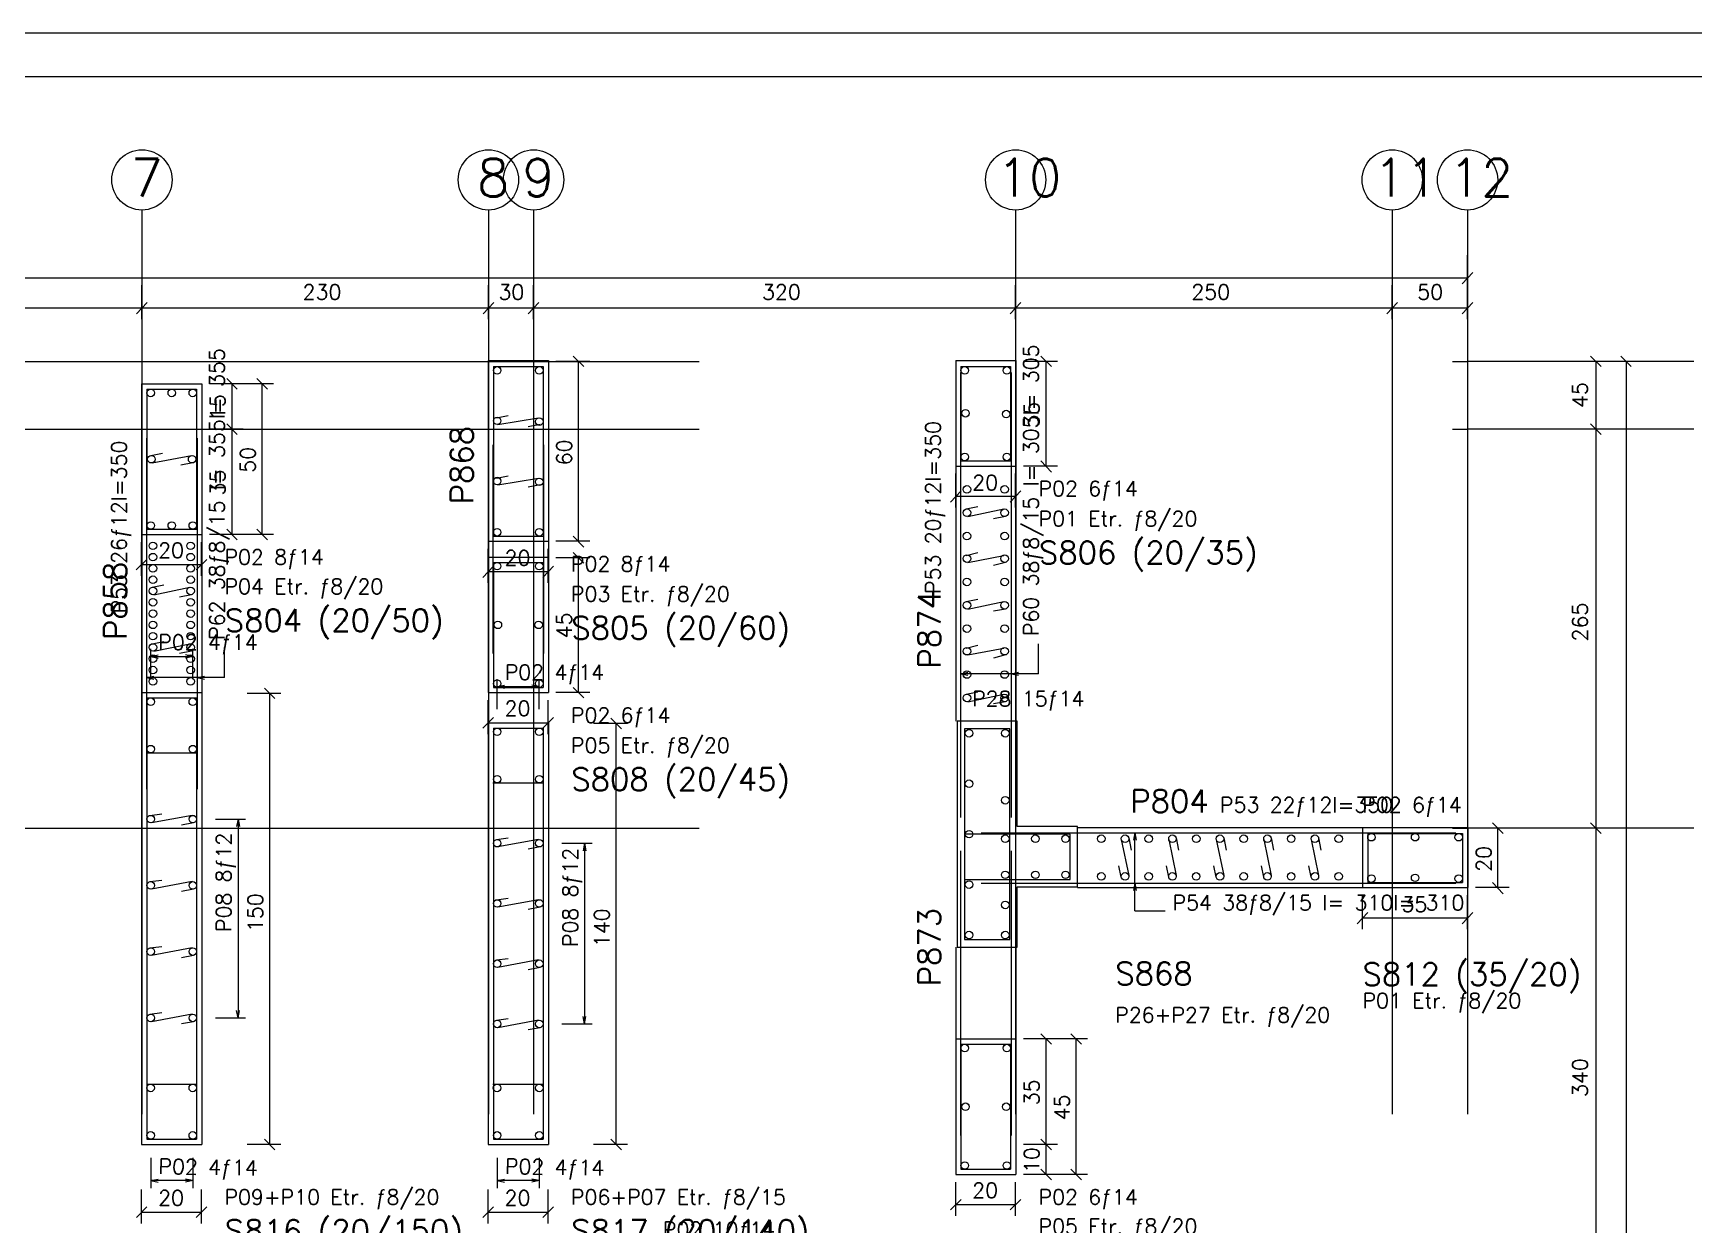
# Model space of a CAD drawing. Header units: inches. Extents: x -0.73 to 0.27, y 1.31 to 2.52.
# Drawn here: x -0.4335 to -0.213, y 2.3426 to 2.5009 of the extents above; entities that cross this region are included whole.
import ezdxf

# ---------------------------------------------------------------- set-up
doc = ezdxf.new("R2010")
doc.units = ezdxf.units.IN
doc.header["$MEASUREMENT"] = 0
doc.linetypes.add('CENTER', pattern=[0.0065, 0.002, -0.001, 0.0005, -0.001, 0.002])
for name, color, linetype, lineweight in [('DONATI', 84, 'Continuous', 0), ('OLCU', 1, 'Continuous', 0), ('PENC2', 1, 'Continuous', 0), ('PENC3', 5, 'Continuous', 0), ('PENC4', 84, 'Continuous', 0), ('PEND2', 1, 'CENTER', 0)]:
    doc.layers.add(name, color=color, linetype=linetype, lineweight=lineweight)
doc.styles.add('RomanSTA', font='RomanSTA')

msp = doc.modelspace()

# ---------------------------------------------------------------- linework, layer by layer
at = {"layer": 'DONATI', "linetype": 'Continuous'}
for p, q in [((-0.37241, 2.45661), (-0.37241, 2.43411)), ((-0.37241, 2.45661), (-0.36582, 2.45661)), ((-0.36582, 2.45661), (-0.36582, 2.43411)), ((-0.31033, 2.45661), (-0.31033, 2.44411)), ((-0.31033, 2.45661), (-0.30374, 2.45661)), ((-0.30374, 2.45661), (-0.30374, 2.44411)), ((-0.31039, 2.45581), (-0.31039, 2.39671)), ((-0.30367, 2.45581), (-0.30367, 2.39671)), ((-0.41841, 2.45361), (-0.41841, 2.43501)), ((-0.41841, 2.45361), (-0.41182, 2.45361)), ((-0.41182, 2.45361), (-0.41182, 2.43501)), ((-0.41847, 2.44711), (-0.41847, 2.40051)), ((-0.41175, 2.44711), (-0.41175, 2.40051)), ((-0.37247, 2.44621), (-0.37247, 2.41851)), ((-0.36575, 2.44621), (-0.36575, 2.41851)), ((-0.31033, 2.44411), (-0.30374, 2.44411)), ((-0.41841, 2.43501), (-0.41182, 2.43501)), ((-0.37241, 2.43411), (-0.36582, 2.43411)), ((-0.37241, 2.43061), (-0.37241, 2.41401)), ((-0.37241, 2.43061), (-0.36582, 2.43061)), ((-0.36582, 2.43061), (-0.36582, 2.41401)), ((-0.41841, 2.41261), (-0.41841, 2.35401)), ((-0.41841, 2.41261), (-0.41182, 2.41261)), ((-0.41182, 2.41261), (-0.41182, 2.35401)), ((-0.37241, 2.41401), (-0.36582, 2.41401)), ((-0.37241, 2.40861), (-0.37241, 2.35401)), ((-0.37241, 2.40861), (-0.36582, 2.40861)), ((-0.36582, 2.40861), (-0.36582, 2.35401)), ((-0.30385, 2.40851), (-0.30985, 2.40851)), ((-0.30985, 2.40851), (-0.30985, 2.38051)), ((-0.30385, 2.38051), (-0.30385, 2.40851)), ((-0.41847, 2.40531), (-0.41175, 2.40531)), ((-0.37247, 2.40131), (-0.36575, 2.40131)), ((-0.29585, 2.39451), (-0.30985, 2.39451)), ((-0.30765, 2.39471), (-0.24463, 2.39471)), ((-0.29585, 2.38851), (-0.29585, 2.39451)), ((-0.25633, 2.39461), (-0.25633, 2.38811)), ((-0.25633, 2.39461), (-0.24374, 2.39461)), ((-0.24374, 2.39461), (-0.24374, 2.38811)), ((-0.31039, 2.39231), (-0.31039, 2.35451)), ((-0.30367, 2.39231), (-0.30367, 2.35451)), ((-0.30985, 2.38851), (-0.29585, 2.38851)), ((-0.30765, 2.38801), (-0.24463, 2.38801)), ((-0.25633, 2.38811), (-0.24374, 2.38811)), ((-0.30985, 2.38051), (-0.30385, 2.38051)), ((-0.31033, 2.36661), (-0.31033, 2.35001)), ((-0.31033, 2.36661), (-0.30374, 2.36661)), ((-0.30374, 2.36661), (-0.30374, 2.35001)), ((-0.41847, 2.36131), (-0.41175, 2.36131)), ((-0.37247, 2.36131), (-0.36575, 2.36131)), ((-0.41841, 2.35401), (-0.41182, 2.35401)), ((-0.37241, 2.35401), (-0.36582, 2.35401)), ((-0.31033, 2.35001), (-0.30374, 2.35001))]:
    msp.add_line(p, q, dxfattribs=at)
at = {"layer": 'DONATI'}
for centre in [(-0.37191, 2.45611), (-0.36632, 2.45611), (-0.30983, 2.45611), (-0.30424, 2.45611), (-0.41791, 2.45311), (-0.41511, 2.45311), (-0.41232, 2.45311), (-0.37191, 2.44941), (-0.36631, 2.44931), (-0.30973, 2.45041), (-0.30433, 2.45031), (-0.30983, 2.44461), (-0.30424, 2.44461), (-0.41781, 2.44431), (-0.41241, 2.44431), (-0.37191, 2.44141), (-0.36631, 2.44131), (-0.30953, 2.44031), (-0.30453, 2.44031), (-0.30953, 2.43721), (-0.30453, 2.43721), (-0.41791, 2.43551), (-0.41511, 2.43551), (-0.41232, 2.43551), (-0.37191, 2.43461), (-0.36632, 2.43461), (-0.30953, 2.43411), (-0.30453, 2.43411), (-0.41761, 2.43281), (-0.41761, 2.43131), (-0.41261, 2.43281), (-0.41261, 2.43131), (-0.41761, 2.42981), (-0.41261, 2.42981), (-0.37191, 2.43011), (-0.36632, 2.43011), (-0.30953, 2.43111), (-0.30453, 2.43111), (-0.41761, 2.42831), (-0.41261, 2.42831), (-0.30953, 2.42801), (-0.30453, 2.42801), (-0.41761, 2.42681), (-0.41761, 2.42531), (-0.41261, 2.42681), (-0.41261, 2.42531), (-0.30953, 2.42491), (-0.30453, 2.42491), (-0.41761, 2.42381), (-0.41261, 2.42381), (-0.41761, 2.42231), (-0.41761, 2.42081), (-0.41261, 2.42231), (-0.41261, 2.42081), (-0.37181, 2.42231), (-0.36641, 2.42231), (-0.30953, 2.42181), (-0.30453, 2.42181), (-0.41761, 2.41931), (-0.41261, 2.41931), (-0.30953, 2.41881), (-0.30453, 2.41881), (-0.41761, 2.41781), (-0.41761, 2.41631), (-0.41261, 2.41781), (-0.41261, 2.41631), (-0.41761, 2.41481), (-0.41261, 2.41481), (-0.37191, 2.41451), (-0.36632, 2.41451), (-0.30953, 2.41571), (-0.30453, 2.41571), (-0.41791, 2.41211), (-0.41232, 2.41211), (-0.30953, 2.41261), (-0.30453, 2.41261), (-0.37191, 2.40811), (-0.36632, 2.40811), (-0.30925, 2.40791), (-0.30445, 2.40791), (-0.41791, 2.40581), (-0.41231, 2.40581), (-0.37191, 2.40181), (-0.36631, 2.40181), (-0.30925, 2.40121), (-0.30445, 2.39901), (-0.41791, 2.39651), (-0.41231, 2.39651), (-0.30925, 2.39451), (-0.30445, 2.39391), (-0.30045, 2.39391), (-0.29645, 2.39391), (-0.2917, 2.39391), (-0.28855, 2.39391), (-0.2854, 2.39391), (-0.28225, 2.39391), (-0.27909, 2.39391), (-0.27594, 2.39391), (-0.27279, 2.39391), (-0.26964, 2.39391), (-0.26649, 2.39391), (-0.26334, 2.39391), (-0.26018, 2.39391), (-0.25583, 2.39411), (-0.25003, 2.39411), (-0.24424, 2.39411), (-0.37191, 2.39331), (-0.36631, 2.39331), (-0.41791, 2.38771), (-0.41231, 2.38771), (-0.30925, 2.38781), (-0.30445, 2.38911), (-0.30045, 2.38911), (-0.29645, 2.38911), (-0.2917, 2.38891), (-0.28855, 2.38891), (-0.2854, 2.38891), (-0.28225, 2.38891), (-0.2791, 2.38891), (-0.27594, 2.38891), (-0.27279, 2.38891), (-0.26964, 2.38891), (-0.26649, 2.38891), (-0.26334, 2.38891), (-0.26019, 2.38891), (-0.25583, 2.38861), (-0.25003, 2.38871), (-0.24424, 2.38861), (-0.37191, 2.38531), (-0.36631, 2.38531), (-0.30445, 2.38511), (-0.30925, 2.38111), (-0.30445, 2.38111), (-0.41791, 2.37891), (-0.41231, 2.37891), (-0.37191, 2.37731), (-0.36631, 2.37731), (-0.41791, 2.37011), (-0.41231, 2.37011), (-0.37191, 2.36931), (-0.36631, 2.36931), (-0.30983, 2.36611), (-0.30424, 2.36611), (-0.41792, 2.36081), (-0.41232, 2.36081), (-0.37192, 2.36081), (-0.36632, 2.36081), (-0.30973, 2.35831), (-0.30433, 2.35831), (-0.41791, 2.35451), (-0.41232, 2.35451), (-0.37191, 2.35451), (-0.36632, 2.35451), (-0.30983, 2.35051), (-0.30424, 2.35051)]:
    msp.add_circle(centre, 0.0005, dxfattribs=at)
at = {"layer": 'OLCU', "linetype": 'Continuous'}
for p, q in [((-0.24307, 2.46691), (-0.24307, 2.47141)), ((-0.63707, 2.46841), (-0.24307, 2.46841)), ((-0.41907, 2.46291), (-0.41907, 2.46741)), ((-0.37307, 2.46291), (-0.37307, 2.46741)), ((-0.36707, 2.46291), (-0.36707, 2.46741)), ((-0.30307, 2.46291), (-0.30307, 2.46741)), ((-0.25307, 2.46291), (-0.25307, 2.46741)), ((-0.24378, 2.46761), (-0.24237, 2.46911)), ((-0.24307, 2.46291), (-0.24307, 2.46741)), ((-0.41978, 2.46361), (-0.41837, 2.46511)), ((-0.37378, 2.46361), (-0.37237, 2.46511)), ((-0.36778, 2.46361), (-0.36637, 2.46511)), ((-0.30378, 2.46361), (-0.30237, 2.46511)), ((-0.25378, 2.46361), (-0.25237, 2.46511)), ((-0.24378, 2.46361), (-0.24237, 2.46511)), ((-0.47107, 2.46441), (-0.41907, 2.46441)), ((-0.41907, 2.46441), (-0.37307, 2.46441)), ((-0.37307, 2.46441), (-0.36707, 2.46441)), ((-0.36707, 2.46441), (-0.30307, 2.46441)), ((-0.30307, 2.46441), (-0.25307, 2.46441)), ((-0.25307, 2.46441), (-0.24307, 2.46441)), ((-0.35961, 2.45731), (-0.36411, 2.45731)), ((-0.36041, 2.45661), (-0.36182, 2.45801)), ((-0.36111, 2.43341), (-0.36111, 2.45731)), ((-0.29753, 2.45731), (-0.30203, 2.45731)), ((-0.29833, 2.45661), (-0.29974, 2.45801)), ((-0.29903, 2.44341), (-0.29903, 2.45731)), ((-0.22453, 2.45731), (-0.22903, 2.45731)), ((-0.22533, 2.45661), (-0.22674, 2.45801)), ((-0.22603, 2.45731), (-0.22603, 2.44831)), ((-0.22053, 2.45731), (-0.22503, 2.45731)), ((-0.22133, 2.45661), (-0.22274, 2.45801)), ((-0.22203, 2.45731), (-0.22203, 2.07931)), ((-0.40561, 2.45431), (-0.41011, 2.45431)), ((-0.40641, 2.45361), (-0.40782, 2.45501)), ((-0.40711, 2.44831), (-0.40711, 2.45431)), ((-0.40161, 2.45431), (-0.40611, 2.45431)), ((-0.40241, 2.45361), (-0.40382, 2.45501)), ((-0.40311, 2.43431), (-0.40311, 2.45431)), ((-0.40561, 2.44831), (-0.41011, 2.44831)), ((-0.40641, 2.44761), (-0.40782, 2.44901)), ((-0.40711, 2.43431), (-0.40711, 2.44831)), ((-0.22453, 2.44831), (-0.22903, 2.44831)), ((-0.22533, 2.44761), (-0.22674, 2.44901)), ((-0.22603, 2.44831), (-0.22603, 2.39531)), ((-0.29753, 2.44341), (-0.30203, 2.44341)), ((-0.29833, 2.44261), (-0.29974, 2.44411)), ((-0.31103, 2.43791), (-0.31103, 2.44241)), ((-0.30307, 2.43791), (-0.30307, 2.44241)), ((-0.31174, 2.43861), (-0.31032, 2.44011)), ((-0.31103, 2.43941), (-0.30307, 2.43941)), ((-0.30378, 2.43861), (-0.30236, 2.44011)), ((-0.40561, 2.43431), (-0.41011, 2.43431)), ((-0.40641, 2.43361), (-0.40782, 2.43501)), ((-0.40161, 2.43431), (-0.40611, 2.43431)), ((-0.40241, 2.43361), (-0.40382, 2.43501)), ((-0.36041, 2.43261), (-0.36182, 2.43411)), ((-0.41911, 2.42881), (-0.41911, 2.43331)), ((-0.41115, 2.42881), (-0.41115, 2.43331)), ((-0.37311, 2.42791), (-0.37311, 2.43241)), ((-0.36515, 2.42791), (-0.36515, 2.43241)), ((-0.35961, 2.43341), (-0.36411, 2.43341)), ((-0.36041, 2.43051), (-0.36182, 2.43191)), ((-0.41982, 2.42961), (-0.4184, 2.43101)), ((-0.41911, 2.43031), (-0.41115, 2.43031)), ((-0.41186, 2.42961), (-0.41044, 2.43101)), ((-0.37382, 2.42861), (-0.3724, 2.43011)), ((-0.36586, 2.42861), (-0.36444, 2.43011)), ((-0.35961, 2.43121), (-0.36411, 2.43121)), ((-0.36111, 2.41331), (-0.36111, 2.43121)), ((-0.37311, 2.42941), (-0.36515, 2.42941)), ((-0.41791, 2.41511), (-0.41791, 2.41911)), ((-0.41232, 2.41511), (-0.41232, 2.41911)), ((-0.41791, 2.41811), (-0.41693, 2.41831)), ((-0.41791, 2.41811), (-0.41232, 2.41811)), ((-0.41791, 2.41811), (-0.41693, 2.41791)), ((-0.41232, 2.41811), (-0.4133, 2.41831)), ((-0.41232, 2.41811), (-0.4133, 2.41791)), ((-0.41847, 2.41531), (-0.41749, 2.41551)), ((-0.41847, 2.41531), (-0.41749, 2.41511)), ((-0.41175, 2.41531), (-0.41077, 2.41551)), ((-0.41175, 2.41531), (-0.41077, 2.41511)), ((-0.37191, 2.41111), (-0.37191, 2.41511)), ((-0.37191, 2.41411), (-0.37093, 2.41431)), ((-0.36632, 2.41411), (-0.3673, 2.41431)), ((-0.36632, 2.41111), (-0.36632, 2.41511)), ((-0.31039, 2.41581), (-0.30941, 2.41601)), ((-0.31039, 2.41581), (-0.30941, 2.41561)), ((-0.30367, 2.41581), (-0.30269, 2.41601)), ((-0.30367, 2.41581), (-0.30269, 2.41561)), ((-0.40061, 2.41321), (-0.40511, 2.41321)), ((-0.40141, 2.41251), (-0.40282, 2.41391)), ((-0.40211, 2.35331), (-0.40211, 2.41321)), ((-0.37311, 2.40781), (-0.37311, 2.41231)), ((-0.37191, 2.41411), (-0.36632, 2.41411)), ((-0.37191, 2.41411), (-0.37093, 2.41391)), ((-0.36632, 2.41411), (-0.3673, 2.41391)), ((-0.36515, 2.40781), (-0.36515, 2.41231)), ((-0.35961, 2.41331), (-0.36411, 2.41331)), ((-0.36041, 2.41261), (-0.36182, 2.41401)), ((-0.37382, 2.40861), (-0.3724, 2.41001)), ((-0.36586, 2.40861), (-0.36444, 2.41001)), ((-0.35541, 2.40851), (-0.35682, 2.40991)), ((-0.37311, 2.40931), (-0.36515, 2.40931)), ((-0.35461, 2.40921), (-0.35911, 2.40921)), ((-0.35611, 2.35331), (-0.35611, 2.40921)), ((-0.40931, 2.39651), (-0.40531, 2.39651)), ((-0.40631, 2.39651), (-0.40651, 2.39551)), ((-0.40631, 2.39651), (-0.40631, 2.37011)), ((-0.40631, 2.39651), (-0.40612, 2.39551)), ((-0.28725, 2.39471), (-0.28744, 2.39371)), ((-0.28725, 2.39471), (-0.28705, 2.39371)), ((-0.23753, 2.39531), (-0.24203, 2.39531)), ((-0.23833, 2.39461), (-0.23974, 2.39601)), ((-0.23903, 2.38741), (-0.23903, 2.39531)), ((-0.22453, 2.39531), (-0.22903, 2.39531)), ((-0.22533, 2.39461), (-0.22674, 2.39601)), ((-0.22603, 2.39531), (-0.22603, 2.32731)), ((-0.36331, 2.39331), (-0.35931, 2.39331)), ((-0.36031, 2.39331), (-0.36051, 2.39231)), ((-0.36031, 2.39331), (-0.36031, 2.36931)), ((-0.36031, 2.39331), (-0.36012, 2.39231)), ((-0.28725, 2.38801), (-0.28744, 2.38701)), ((-0.28725, 2.38801), (-0.28705, 2.38701)), ((-0.23833, 2.38661), (-0.23974, 2.38811)), ((-0.25703, 2.38191), (-0.25703, 2.38641)), ((-0.24307, 2.38191), (-0.24307, 2.38641)), ((-0.23753, 2.38741), (-0.24203, 2.38741)), ((-0.25774, 2.38261), (-0.25632, 2.38411)), ((-0.25703, 2.38341), (-0.24307, 2.38341)), ((-0.24378, 2.38261), (-0.24236, 2.38411)), ((-0.40931, 2.37011), (-0.40531, 2.37011)), ((-0.40631, 2.37011), (-0.40651, 2.37111)), ((-0.40631, 2.37011), (-0.40612, 2.37111)), ((-0.36031, 2.36931), (-0.36051, 2.37031)), ((-0.36031, 2.36931), (-0.36012, 2.37031)), ((-0.36331, 2.36931), (-0.35931, 2.36931)), ((-0.29833, 2.36661), (-0.29974, 2.36801)), ((-0.29433, 2.36661), (-0.29574, 2.36801)), ((-0.29753, 2.36731), (-0.30203, 2.36731)), ((-0.29903, 2.35331), (-0.29903, 2.36731)), ((-0.29353, 2.36731), (-0.29803, 2.36731)), ((-0.29503, 2.34931), (-0.29503, 2.36731)), ((-0.40061, 2.35331), (-0.40511, 2.35331)), ((-0.40141, 2.35261), (-0.40282, 2.35401)), ((-0.35461, 2.35331), (-0.35911, 2.35331)), ((-0.35541, 2.35261), (-0.35682, 2.35401)), ((-0.29753, 2.35331), (-0.30203, 2.35331)), ((-0.29833, 2.35261), (-0.29974, 2.35401)), ((-0.29903, 2.34931), (-0.29903, 2.35331)), ((-0.41791, 2.35151), (-0.41791, 2.34751)), ((-0.41232, 2.35151), (-0.41231, 2.34751)), ((-0.37191, 2.35151), (-0.37191, 2.34751)), ((-0.36632, 2.35151), (-0.36631, 2.34751)), ((-0.41791, 2.34851), (-0.41693, 2.34871)), ((-0.41231, 2.34851), (-0.41791, 2.34851)), ((-0.41791, 2.34851), (-0.41693, 2.34831)), ((-0.41231, 2.34851), (-0.4133, 2.34831)), ((-0.41231, 2.34851), (-0.41329, 2.34871)), ((-0.37191, 2.34851), (-0.37093, 2.34871)), ((-0.36631, 2.34851), (-0.37191, 2.34851)), ((-0.37191, 2.34851), (-0.37093, 2.34831)), ((-0.36631, 2.34851), (-0.3673, 2.34831)), ((-0.36631, 2.34851), (-0.36729, 2.34871)), ((-0.31103, 2.34381), (-0.31103, 2.34831)), ((-0.30307, 2.34381), (-0.30307, 2.34831)), ((-0.29753, 2.34931), (-0.30203, 2.34931)), ((-0.29833, 2.34861), (-0.29974, 2.35001)), ((-0.29353, 2.34931), (-0.29803, 2.34931)), ((-0.29433, 2.34861), (-0.29574, 2.35001)), ((-0.41911, 2.34281), (-0.41911, 2.34731)), ((-0.41115, 2.34281), (-0.41115, 2.34731)), ((-0.37311, 2.34281), (-0.37311, 2.34731)), ((-0.36515, 2.34281), (-0.36515, 2.34731)), ((-0.31174, 2.34461), (-0.31032, 2.34601)), ((-0.30378, 2.34461), (-0.30236, 2.34601)), ((-0.41981, 2.34361), (-0.4184, 2.34501)), ((-0.41911, 2.34431), (-0.41115, 2.34431)), ((-0.41185, 2.34361), (-0.41044, 2.34501)), ((-0.37381, 2.34361), (-0.3724, 2.34501)), ((-0.37311, 2.34431), (-0.36515, 2.34431)), ((-0.36585, 2.34361), (-0.36444, 2.34501)), ((-0.31103, 2.34531), (-0.30307, 2.34531))]:
    msp.add_line(p, q, dxfattribs=at)
at = {"layer": 'PENC2', "linetype": 'Continuous'}
for p, q in [((-0.40811, 2.41531), (-0.40811, 2.41931)), ((-0.30003, 2.41581), (-0.30003, 2.41981)), ((-0.40811, 2.41531), (-0.41847, 2.41531)), ((-0.30003, 2.41581), (-0.31039, 2.41581)), ((-0.28724, 2.38431), (-0.28725, 2.39471)), ((-0.28724, 2.38431), (-0.28324, 2.38431))]:
    msp.add_line(p, q, dxfattribs=at)
at = {"layer": 'PENC3', "linetype": 'Continuous'}
for p, q in [((-0.37311, 2.45741), (-0.37311, 2.43341)), ((-0.37311, 2.45741), (-0.36511, 2.45741)), ((-0.36511, 2.45741), (-0.36511, 2.43341)), ((-0.31103, 2.45741), (-0.31103, 2.44341)), ((-0.31103, 2.45741), (-0.30303, 2.45741)), ((-0.30303, 2.45741), (-0.30303, 2.44341)), ((-0.41911, 2.45431), (-0.41911, 2.43431)), ((-0.41911, 2.45431), (-0.41111, 2.45431)), ((-0.41111, 2.45431), (-0.41111, 2.43431)), ((-0.372, 2.44981), (-0.37043, 2.45011)), ((-0.37182, 2.44891), (-0.3664, 2.44981)), ((-0.36622, 2.44891), (-0.3678, 2.44861)), ((-0.41791, 2.44481), (-0.41633, 2.44511)), ((-0.41772, 2.44381), (-0.41251, 2.44481)), ((-0.41232, 2.44381), (-0.41389, 2.44351)), ((-0.31103, 2.44341), (-0.30303, 2.44341)), ((-0.31103, 2.44341), (-0.31103, 2.40951)), ((-0.30303, 2.44341), (-0.30303, 2.40951)), ((-0.372, 2.44181), (-0.37043, 2.44211)), ((-0.37182, 2.44091), (-0.3664, 2.44181)), ((-0.36622, 2.44091), (-0.3678, 2.44061)), ((-0.30963, 2.43771), (-0.30807, 2.43801)), ((-0.30943, 2.43671), (-0.30463, 2.43771)), ((-0.30443, 2.43671), (-0.306, 2.43641)), ((-0.41911, 2.43431), (-0.41111, 2.43431)), ((-0.41911, 2.43431), (-0.41911, 2.41331)), ((-0.41111, 2.43431), (-0.41111, 2.41331)), ((-0.37311, 2.43341), (-0.36511, 2.43341)), ((-0.37311, 2.43341), (-0.37311, 2.43131)), ((-0.36511, 2.43341), (-0.36511, 2.43131)), ((-0.30963, 2.43151), (-0.30807, 2.43191)), ((-0.37311, 2.43131), (-0.37311, 2.41331)), ((-0.37311, 2.43131), (-0.36511, 2.43131)), ((-0.36511, 2.43131), (-0.36511, 2.41331)), ((-0.30943, 2.43061), (-0.30463, 2.43151)), ((-0.30443, 2.43061), (-0.306, 2.43021)), ((-0.41771, 2.42731), (-0.41615, 2.42761)), ((-0.41751, 2.42631), (-0.41271, 2.42731)), ((-0.41251, 2.42631), (-0.41408, 2.42601)), ((-0.30963, 2.42541), (-0.30807, 2.42571)), ((-0.30943, 2.42441), (-0.30463, 2.42541)), ((-0.30443, 2.42441), (-0.306, 2.42411)), ((-0.41771, 2.41981), (-0.41615, 2.42011)), ((-0.41751, 2.41881), (-0.41271, 2.41981)), ((-0.41251, 2.41881), (-0.41408, 2.41851)), ((-0.30963, 2.41921), (-0.30807, 2.41961)), ((-0.30943, 2.41831), (-0.30463, 2.41921)), ((-0.30443, 2.41831), (-0.306, 2.41791)), ((-0.41911, 2.41331), (-0.41911, 2.35331)), ((-0.41911, 2.41331), (-0.41111, 2.41331)), ((-0.41111, 2.41331), (-0.41111, 2.35331)), ((-0.37311, 2.41331), (-0.36511, 2.41331)), ((-0.30963, 2.41311), (-0.30807, 2.41341)), ((-0.30943, 2.41211), (-0.30463, 2.41311)), ((-0.30443, 2.41211), (-0.306, 2.41181)), ((-0.37311, 2.40931), (-0.37311, 2.35331)), ((-0.37311, 2.40931), (-0.36511, 2.40931)), ((-0.36511, 2.40931), (-0.36511, 2.35331)), ((-0.30285, 2.40951), (-0.31085, 2.40951)), ((-0.31085, 2.40951), (-0.31085, 2.37951)), ((-0.30285, 2.39551), (-0.30285, 2.40951)), ((-0.418, 2.39701), (-0.41643, 2.39721)), ((-0.4124, 2.39701), (-0.41782, 2.39601)), ((-0.41222, 2.39601), (-0.4138, 2.39571)), ((-0.29485, 2.39551), (-0.30285, 2.39551)), ((-0.29485, 2.38751), (-0.29485, 2.39551)), ((-0.29485, 2.39541), (-0.25703, 2.39541)), ((-0.25703, 2.39541), (-0.25703, 2.38741)), ((-0.25703, 2.39541), (-0.24303, 2.39541)), ((-0.24303, 2.39541), (-0.24303, 2.38741)), ((-0.372, 2.39381), (-0.37043, 2.39401)), ((-0.3664, 2.39381), (-0.37182, 2.39281)), ((-0.36622, 2.39281), (-0.3678, 2.39251)), ((-0.28904, 2.39381), (-0.28806, 2.38901)), ((-0.28806, 2.39401), (-0.28774, 2.39241)), ((-0.28274, 2.39381), (-0.28176, 2.38901)), ((-0.28176, 2.39401), (-0.28144, 2.39241)), ((-0.27643, 2.39381), (-0.27545, 2.38901)), ((-0.27545, 2.39401), (-0.27513, 2.39241)), ((-0.27013, 2.39381), (-0.26915, 2.38901)), ((-0.26915, 2.39401), (-0.26883, 2.39241)), ((-0.26383, 2.39381), (-0.26285, 2.38901)), ((-0.26285, 2.39401), (-0.26253, 2.39241)), ((-0.28904, 2.38881), (-0.28936, 2.39031)), ((-0.28274, 2.38881), (-0.28306, 2.39031)), ((-0.27643, 2.38881), (-0.27675, 2.39031)), ((-0.27013, 2.38881), (-0.27045, 2.39031)), ((-0.26383, 2.38881), (-0.26415, 2.39031)), ((-0.418, 2.38821), (-0.41643, 2.38841)), ((-0.4124, 2.38821), (-0.41782, 2.38721)), ((-0.41222, 2.38721), (-0.4138, 2.38691)), ((-0.372, 2.38581), (-0.37043, 2.38601)), ((-0.3664, 2.38581), (-0.37182, 2.38481)), ((-0.30285, 2.37951), (-0.30285, 2.38751)), ((-0.30285, 2.38751), (-0.29485, 2.38751)), ((-0.29485, 2.38741), (-0.25703, 2.38741)), ((-0.25703, 2.38741), (-0.24303, 2.38741)), ((-0.36622, 2.38481), (-0.3678, 2.38451)), ((-0.418, 2.37941), (-0.41643, 2.37961)), ((-0.4124, 2.37941), (-0.41782, 2.37841)), ((-0.31103, 2.37951), (-0.31103, 2.36731)), ((-0.31085, 2.37951), (-0.30285, 2.37951)), ((-0.30303, 2.37951), (-0.30303, 2.36731)), ((-0.41222, 2.37841), (-0.4138, 2.37811)), ((-0.372, 2.37781), (-0.37043, 2.37801)), ((-0.3664, 2.37781), (-0.37182, 2.37681)), ((-0.36622, 2.37681), (-0.3678, 2.37651)), ((-0.418, 2.37061), (-0.41643, 2.37081)), ((-0.4124, 2.37061), (-0.41782, 2.36961)), ((-0.41222, 2.36961), (-0.4138, 2.36931)), ((-0.372, 2.36981), (-0.37043, 2.37001)), ((-0.3664, 2.36981), (-0.37182, 2.36881)), ((-0.36622, 2.36881), (-0.3678, 2.36851)), ((-0.31103, 2.36731), (-0.31103, 2.34931)), ((-0.31103, 2.36731), (-0.30303, 2.36731)), ((-0.30303, 2.36731), (-0.30303, 2.34931)), ((-0.41911, 2.35331), (-0.41111, 2.35331)), ((-0.37311, 2.35331), (-0.36511, 2.35331)), ((-0.31103, 2.34931), (-0.30303, 2.34931))]:
    msp.add_line(p, q, dxfattribs=at)
at = {"layer": 'PENC3'}
for points in [[(0.27324, 1.31205), (0.27324, 2.50089), (-0.68718, 2.50089), (-0.68718, 1.31205)], [(0.26746, 1.31783), (0.26746, 2.49511), (-0.6814, 2.49511), (-0.6814, 1.31783)]]:
    msp.add_lwpolyline(points, close=True, dxfattribs=at)
for centre in [(-0.41907, 2.48141), (-0.37307, 2.48141), (-0.36707, 2.48141), (-0.30307, 2.48141), (-0.25307, 2.48141), (-0.24307, 2.48141)]:
    msp.add_circle(centre, 0.004, dxfattribs=at)
at = {"layer": 'PEND2', "linetype": 'CENTER'}
for p, q in [((-0.41907, 2.47741), (-0.41907, 2.45731)), ((-0.37307, 2.47741), (-0.37307, 2.45731)), ((-0.36707, 2.47741), (-0.36707, 2.45731)), ((-0.30307, 2.47741), (-0.30307, 2.45731)), ((-0.25307, 2.47741), (-0.25307, 2.45731)), ((-0.24307, 2.47741), (-0.24307, 2.45731)), ((-0.64507, 2.45731), (-0.24307, 2.45731)), ((-0.41907, 2.45731), (-0.41907, 2.07931)), ((-0.37307, 2.45731), (-0.37307, 2.07931)), ((-0.36707, 2.45731), (-0.36707, 2.07931)), ((-0.30307, 2.45731), (-0.30307, 2.07931)), ((-0.25307, 2.45731), (-0.25307, 2.07931)), ((-0.24307, 2.45731), (-0.24307, 2.07931)), ((-0.21303, 2.45731), (-0.24307, 2.45731)), ((-0.64507, 2.44831), (-0.24307, 2.44831)), ((-0.21303, 2.44831), (-0.24307, 2.44831)), ((-0.64507, 2.39531), (-0.24307, 2.39531)), ((-0.21303, 2.39531), (-0.24307, 2.39531))]:
    msp.add_line(p, q, dxfattribs=at)

# ---------------------------------------------------------------- texts
at = {"layer": 'OLCU', "style": 'RomanSTA'}
for s, p in [('230', (-0.39774, 2.46551)), ('30', (-0.37174, 2.46551)), ('320', (-0.33674, 2.46551)), ('250', (-0.27974, 2.46551)), ('50', (-0.24974, 2.46551)), ('20', (-0.30884, 2.44021)), ('20', (-0.41692, 2.43121)), ('20', (-0.37092, 2.43021)), ('20', (-0.37092, 2.41021)), ('35', (-0.25184, 2.38421)), ('20', (-0.30884, 2.34621)), ('20', (-0.41692, 2.34521)), ('20', (-0.37092, 2.34521))]:
    msp.add_text(s, height=0.002, dxfattribs=at).set_placement(p)
for s, p in [('45', (-0.22714, 2.45111)), ('15', (-0.40801, 2.44951)), ('35', (-0.29993, 2.44851)), ('50', (-0.40401, 2.44251)), ('60', (-0.36201, 2.44351)), ('35', (-0.40801, 2.43951)), ('45', (-0.36201, 2.42051)), ('265', (-0.22714, 2.42011)), ('20', (-0.23993, 2.38951)), ('150', (-0.40301, 2.38151)), ('140', (-0.35701, 2.37951)), ('340', (-0.22714, 2.35961)), ('35', (-0.29993, 2.35851)), ('45', (-0.29593, 2.35651)), ('10', (-0.29993, 2.34951))]:
    msp.add_text(s, height=0.002, rotation=90.0012, dxfattribs=at).set_placement(p)
at = {"layer": 'PENC2', "style": 'RomanSTA'}
for s, rotation, p in [('P02 4ƒ14', 359.9976, (-0.4169, 2.41901)), ('P02 4ƒ14', 359.9976, (-0.3709, 2.41501)), ('P08 8ƒ12', 90.0012, (-0.40721, 2.38151)), ('P08 8ƒ12', 90.0012, (-0.36121, 2.37951)), ('P02 4ƒ14', 359.0049, (-0.41689, 2.34941)), ('P02 4ƒ14', 359.0049, (-0.37089, 2.34941))]:
    msp.add_text(s, height=0.002, rotation=rotation, dxfattribs=at).set_placement(p)
msp.add_text('P02 10ƒ14', height=0.002, dxfattribs=at).set_placement((-0.3499, 2.34101))
at = {"layer": 'PENC3', "style": 'RomanSTA'}
for s, height, rotation, p in [('P62 38ƒ8/15 l= 355l= 355', 0.002, 90.0012, (-0.40811, 2.42031)), ('P60 38ƒ8/15 l= 305l= 305', 0.002, 90.0012, (-0.30003, 2.42081)), ('P868', 0.003, 90.0012, (-0.37511, 2.43831)), ('P53 20ƒ12l=350', 0.002, 90.0012, (-0.31303, 2.42641)), ('P53 26ƒ12l=350', 0.002, 90.0012, (-0.42111, 2.42381)), ('P858', 0.003, 90.0012, (-0.42111, 2.42031)), ('P874', 0.003, 90.0012, (-0.31303, 2.41651)), ('P28 15ƒ14', 0.002, 0.0049, (-0.30885, 2.41151)), ('P873', 0.003, 90.0012, (-0.31303, 2.37431))]:
    msp.add_text(s, height=height, rotation=rotation, dxfattribs=at).set_placement(p)
for s, height, p in [('P02 6ƒ14', 0.002, (-0.30003, 2.43941)), ('P01 Etr. ƒ8/20', 0.002, (-0.30003, 2.43541)), ('P02 8ƒ14', 0.002, (-0.40811, 2.43031)), ('S806 (20/35)', 0.003, (-0.29999, 2.43041)), ('P02 8ƒ14', 0.002, (-0.36211, 2.42941)), ('P04 Etr. ƒ8/20', 0.002, (-0.40811, 2.42641)), ('P03 Etr. ƒ8/20', 0.002, (-0.36211, 2.42541)), ('S804 (20/50)', 0.003, (-0.40807, 2.42141)), ('S805 (20/60)', 0.003, (-0.36207, 2.42041)), ('P02 6ƒ14', 0.002, (-0.36211, 2.40931)), ('P05 Etr. ƒ8/20', 0.002, (-0.36211, 2.40531)), ('S808 (20/45)', 0.003, (-0.36207, 2.40031)), ('P804', 0.003, (-0.28785, 2.39741)), ('P53 22ƒ12l=350', 0.002, (-0.27594, 2.39741)), ('P02 6ƒ14', 0.002, (-0.25704, 2.39741)), ('P54 38ƒ8/15 l= 310l= 310', 0.002, (-0.28224, 2.38441)), ('S868', 0.003, (-0.28985, 2.37451)), ('S812 (35/20)', 0.003, (-0.25702, 2.37441)), ('P01 Etr. ƒ8/20', 0.002, (-0.25702, 2.37141)), ('P26+P27 Etr. ƒ8/20', 0.002, (-0.28985, 2.36951)), ('P09+P10 Etr. ƒ8/20', 0.002, (-0.40811, 2.34531)), ('P06+P07 Etr. ƒ8/15', 0.002, (-0.36211, 2.34531)), ('P02 6ƒ14', 0.002, (-0.30003, 2.34531)), ('S816 (20/150)', 0.003, (-0.40807, 2.34031)), ('S817 (20/140)', 0.003, (-0.36207, 2.34031)), ('P05 Etr. ƒ8/20', 0.002, (-0.30003, 2.34141))]:
    msp.add_text(s, height=height, dxfattribs=at).set_placement(p)
at = {"layer": 'PENC4', "style": 'RomanSTA'}
for s, p in [('7', (-0.42057, 2.47921)), ('8', (-0.37457, 2.47921)), ('9', (-0.36857, 2.47921)), ('10', (-0.30557, 2.47921)), ('11', (-0.25557, 2.47921)), ('12', (-0.24557, 2.47921))]:
    msp.add_text(s, height=0.005, dxfattribs=at).set_placement(p)

doc.saveas('drawing.dxf')
